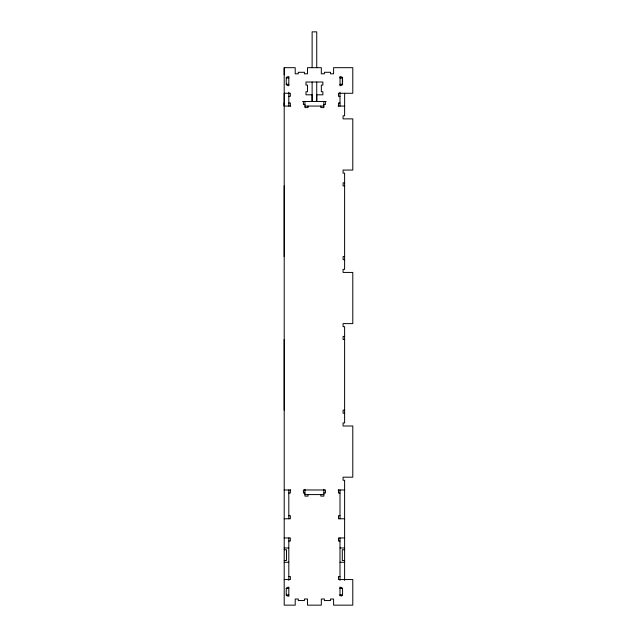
<?xml version="1.0" encoding="UTF-8"?>
<svg xmlns="http://www.w3.org/2000/svg" width="637" height="637" viewBox="0 0 637 637"><rect width="100%" height="100%" fill="white"/><g stroke="black" fill="none" stroke-linecap="round" stroke-linejoin="round"><path stroke-width="0.96" d="M290.679 106.068L284.206 106.068L284.206 102.875M339.999 77.73C343.311 73.589 342.666 83.606 342.3 84.315A1.155 1.155 0 0 1 341.153 85.469A1.155 1.155 0 0 1 339.999 84.315L342.73 84.315M288.808 595.101C285.495 599.242 286.14 589.225 286.507 588.516A1.155 1.155 0 0 1 287.661 587.362A1.155 1.155 0 0 1 288.808 588.516L285.933 588.516M339.999 576.485L338.462 576.485L338.462 579.559L352.794 579.559L352.794 605.15L333.597 605.15L333.597 599.011L330.531 599.011L330.531 600.54L324.384 600.54L324.384 599.011L321.319 599.011L321.319 605.15L307.496 605.15L307.496 599.011L304.422 599.011L304.422 600.54L298.283 600.54L298.283 599.011L295.21 599.011L295.21 605.15L284.206 605.15L284.206 67.681L295.21 67.681L295.21 73.82L298.283 73.82L298.283 72.292L304.422 72.292L304.422 73.82L307.496 73.82L307.496 67.681L321.319 67.681L321.319 73.82L324.384 73.82L324.384 72.292L330.531 72.292L330.531 73.82L333.597 73.82L333.597 67.681L352.794 67.681L352.794 93.273L338.462 93.273L338.462 96.346L339.999 96.346M285.933 77.921L288.808 77.921M340.047 77.921L342.73 77.921M285.933 84.315L288.808 84.315A1.155 1.155 0 0 1 287.661 85.469A1.155 1.155 0 0 1 286.507 84.315C286.14 83.606 285.495 73.589 288.808 77.73M288.808 96.346L290.345 96.346L290.345 93.273L284.206 93.273L284.206 106.068M302.631 101.466L326.176 101.466M288.808 103.003L290.345 103.003L290.345 106.068M339.999 103.003L338.462 103.003L338.462 106.068M304.948 104.54L303.411 104.54L303.411 101.466M323.883 104.54L325.419 104.54L325.419 101.466M304.932 106.068L323.875 106.068M338.136 106.068L344.649 106.068M344.609 182.851L343.096 182.851L343.096 185.924L344.625 185.924M344.625 256.56L343.096 256.56L343.096 259.633L344.609 259.633M344.609 336.416L343.096 336.416L343.096 339.489L344.625 339.489M344.625 410.124L343.096 410.124L343.096 413.198L344.609 413.198M284.206 489.98L290.679 489.98M338.136 489.98L344.609 489.98M288.808 493.046L290.345 493.046L290.345 489.98M304.948 493.046L303.411 493.046L303.411 489.98L325.419 489.98L325.419 493.046L323.883 493.046M339.999 493.046L338.462 493.046L338.462 489.98M304.932 494.583L323.875 494.583M288.808 515.699L290.345 515.699L290.345 518.773L284.206 518.773M339.999 515.699L338.462 515.699L338.462 518.773L344.609 518.773M284.206 537.962L290.345 537.962L290.345 541.036L288.808 541.036M344.609 537.962L338.462 537.962L338.462 541.036L339.999 541.036M284.206 547.971L288.808 547.971M339.999 547.971L344.609 547.971M284.206 549.731L286.507 549.731L286.507 560.48L284.206 560.48M344.609 549.731L342.3 549.731L342.3 560.48L344.609 560.48M284.206 562.296L288.808 562.232M339.999 562.232L344.609 562.296M288.808 576.485L290.345 576.485L290.345 579.559L284.206 579.559M342.682 588.516L339.999 588.516A1.155 1.155 0 0 1 341.153 587.362A1.155 1.155 0 0 1 342.3 588.516C342.666 589.225 343.311 599.242 339.999 595.101M285.933 594.91L288.808 594.91M339.999 594.91L342.682 594.91M344.649 93.273L344.609 115.799L343.072 115.799L343.072 118.872L352.794 118.872L352.794 170.055L343.072 170.055L343.072 173.129L344.609 173.129L344.609 269.363L343.072 269.363L343.072 272.429L352.794 272.429L352.794 323.62L343.072 323.62L343.072 326.693L344.609 326.693L344.609 422.92L343.072 422.92L343.072 425.994L352.794 425.994L352.794 477.185L343.072 477.185L343.072 480.25L344.609 480.25L344.609 580.323M342.348 77.921L342.348 84.315M340.047 76.384L340.047 85.852M339.999 92.206L339.999 106.068M339.999 489.98L339.999 518.773M339.999 537.962L339.999 580.323M339.999 586.98L339.999 595.683M323.875 101.466L323.883 107.605L320.817 107.605L320.817 106.068M323.875 489.32L323.883 496.119L320.817 496.119L320.817 494.583M316.732 67.681L316.732 31.85L312.122 31.85L312.122 67.681M316.732 82.014L316.732 101.466L316.732 94.809L322.871 94.809L322.871 91.736L321.335 91.736L321.335 85.087L322.871 85.087L322.871 82.014L305.983 82.014L305.983 85.087L307.52 85.087L307.52 91.736L305.983 91.736L305.983 94.809L312.122 94.809L312.122 101.466L312.122 82.014M308.021 106.068L308.021 107.605L304.948 107.605L304.932 101.466M308.021 494.583L308.021 496.119L304.948 496.119L304.932 489.32M288.808 76.384L288.808 85.852M288.808 92.206L288.808 106.068M288.808 489.98L288.808 518.773M288.808 537.962L288.808 580.323M288.808 586.98L288.808 596.447M284.206 67.681L284.206 74.847M284.206 185.924L284.206 256.56M284.206 339.489L284.206 410.124"/></g></svg>
